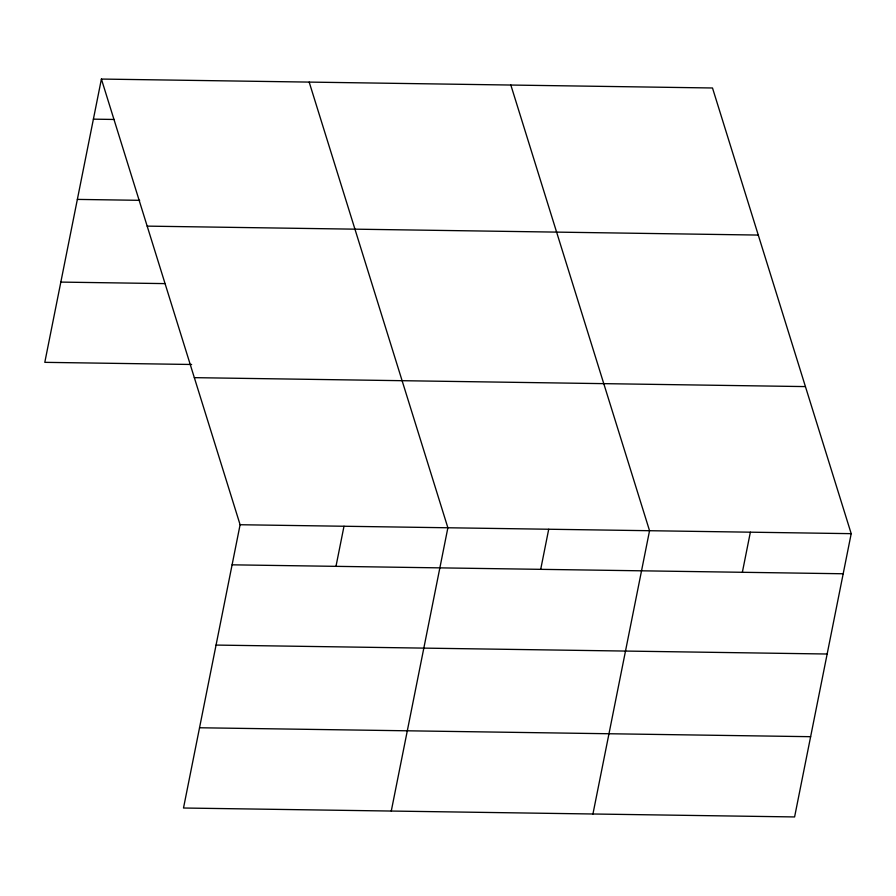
<?xml version="1.0" encoding="UTF-8"?>
<svg xmlns="http://www.w3.org/2000/svg" width="896" height="896" viewBox="0 0 896 896"><rect width="100%" height="100%" fill="white"/><g stroke="black" fill="none" stroke-linecap="round" stroke-linejoin="round"><path stroke-width="1.34" d="M101.405 79.061L240.106 524.731L183.501 808.013L794.595 816.939L851.2 533.658L712.499 87.987L101.405 79.061L44.8 362.342L191.621 364.482M335.978 566.35L343.997 526.243M391.272 811.048L447.877 527.766L309.176 82.096M540.702 569.341L548.71 529.245M592.939 813.994L649.544 530.712L510.832 85.042M742.358 572.286L750.366 532.19M93.397 119.157L114.173 119.459M77.358 199.405L139.686 200.323M147.179 226.128L758.262 235.066M60.838 282.094L164.718 283.606M194.342 377.653L805.426 386.59M240.106 524.731L851.2 533.658M232.098 564.827L843.192 573.765M216.059 645.075L827.154 654.013M199.539 727.765L810.634 736.691"/></g></svg>
